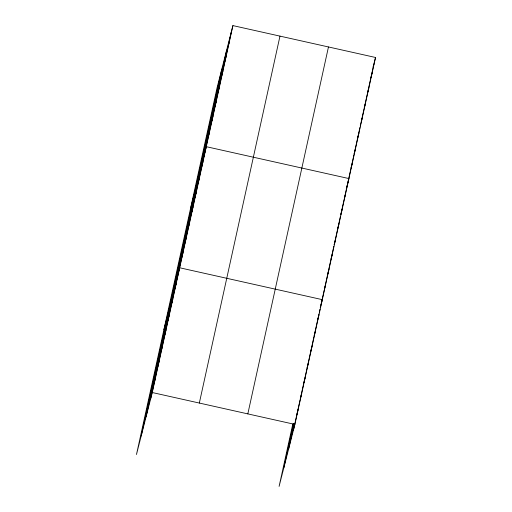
<?xml version="1.0" encoding="UTF-8"?>
<svg xmlns="http://www.w3.org/2000/svg" width="512" height="512" viewBox="0 0 512 512"><rect width="100%" height="100%" fill="white"/><g stroke="black" fill="none" stroke-linecap="round" stroke-linejoin="round"><path stroke-width="0.77" d="M141.197 435.955L221.843 69.024M146.074 416.819L226.72 49.894M150.81 398.253L231.45 31.322M232.909 25.6L217.107 87.59L136.467 454.522L152.269 392.531L232.909 25.6L375.533 57.478L294.893 424.41L279.091 486.4L292.8 424.019M199.334 403.053L279.974 36.122M247.827 413.888L328.467 46.957M283.821 467.834L293.594 423.386M288.698 448.698L294.182 423.75M293.434 430.131L300.115 399.725M303.712 383.347L300.288 398.944L301.747 393.216M303.885 382.566L310.4 352.941M313.997 336.563L310.566 352.16L312.026 346.432M314.17 335.782L318.963 313.952M319.309 312.39L319.994 309.274M320.339 307.712L320.678 306.157L320.256 307.693M324.179 290.24L320.851 305.376L322.31 299.654L179.686 267.776L163.885 329.766M327.334 275.859L324.346 289.485L325.638 284.518M330.829 259.968L327.501 275.104L328.96 269.382M330.995 259.213L333.824 246.342M337.485 229.696L334.157 244.832L335.616 239.11M340.48 216.07L337.651 228.941L338.944 223.974M344.134 199.424L340.813 214.56L342.266 208.838M344.301 198.669L347.296 185.043L346.278 188.928M350.79 169.152L347.462 184.288L348.922 178.566L206.298 146.688L190.496 208.678M353.286 157.798L350.957 168.397L352.25 163.43M353.619 156.288L353.952 154.771M359.936 127.526L354.118 154.016L355.578 148.294M360.269 126.016L360.602 124.499M361.267 121.472L364.096 108.608M364.262 107.853L367.258 94.227M370.746 78.336L367.424 93.472L368.883 87.75M370.912 77.581L373.907 63.955M228.128 46.458L229.587 40.736M224.8 61.594L226.259 55.872M221.472 76.73L222.931 71.008M218.144 91.866L219.603 86.144M214.816 107.002L216.275 101.28M211.494 122.138L212.954 116.416M208.166 137.274L209.626 131.552M201.51 167.546L202.97 161.824M198.189 182.682L199.648 176.96M194.861 197.818L196.32 192.096M191.533 212.954L192.992 207.232M188.205 228.09L189.664 222.368M184.883 243.226L186.342 237.504M181.555 258.362L183.014 252.64M174.803 289.094L176.256 283.366M171.373 304.685L172.832 298.963M167.942 320.282L169.402 314.56M164.518 335.878L165.978 330.15M161.088 351.469L162.547 345.747M157.664 367.066L159.123 361.344M154.234 382.656L155.693 376.934M373.088 67.072L373.875 63.974M374.074 63.2L375.533 57.478M370.931 77.619L372.205 72.614M364.275 107.891L365.555 102.886M360.768 123.744L362.227 118.022M357.44 138.88L358.899 133.158M344.32 198.707L345.594 193.702M331.014 259.251L332.288 254.246M317.421 320.966L318.88 315.245M314.176 335.846L315.456 330.842M307.142 367.75L308.602 362.029M303.898 382.63L305.171 377.626M296.858 414.534L298.317 408.813M152.269 392.531L294.893 424.41"/></g></svg>
